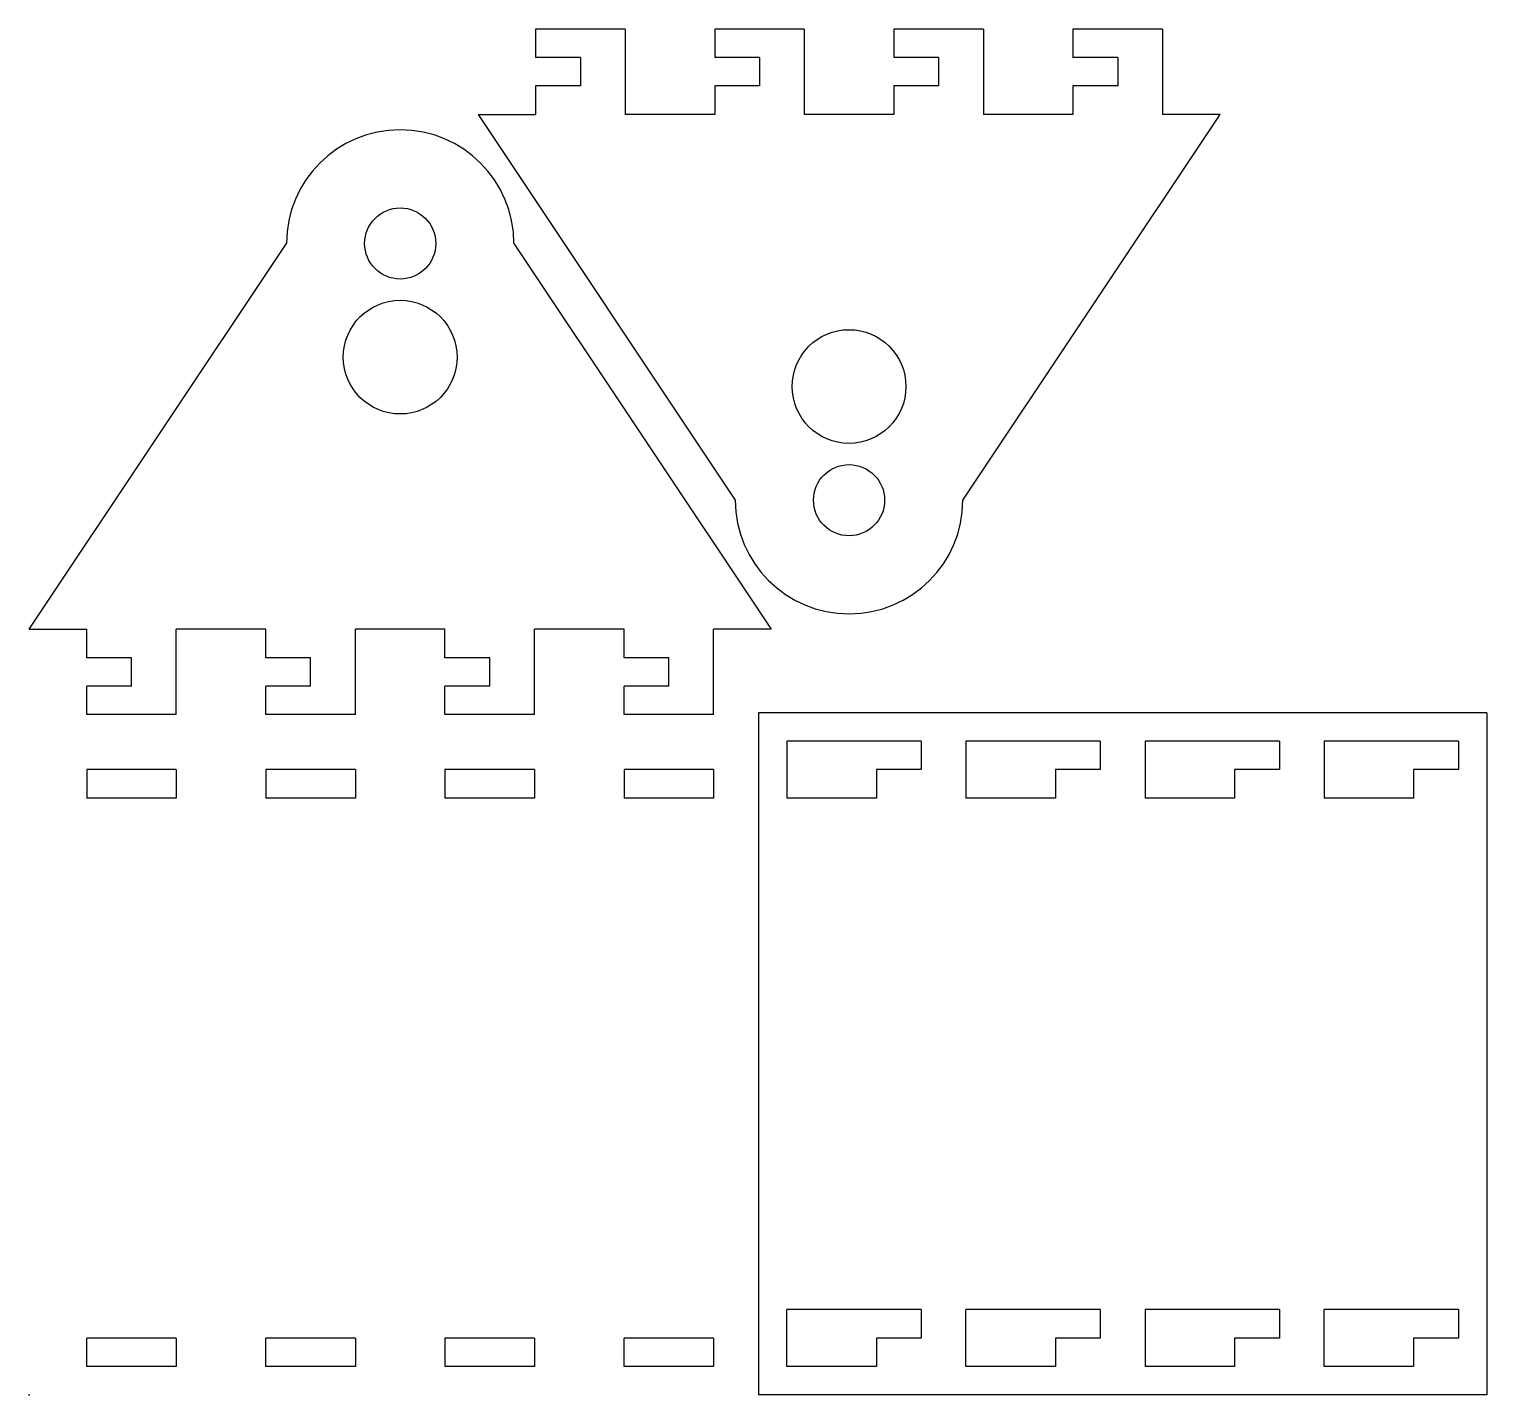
# Model space of a CAD drawing. Header units: millimetres. Extents: x 0 to 326, y 0 to 305.
import ezdxf

# ---------------------------------------------------------------- set-up
doc = ezdxf.new("R2010")
doc.units = ezdxf.units.MM
doc.layers.add('CAD', color=7, linetype='Continuous')

msp = doc.modelspace()

# ---------------------------------------------------------------- linework, layer by layer
msp.add_point((0, 0))
at = {"layer": 'CAD', "linetype": 'Continuous'}
for p, q in [((113.12, 305.14), (113.12, 298.79)), ((133.12, 305.14), (113.12, 305.14)), ((133.12, 305.14), (133.12, 286.09)), ((153.12, 305.14), (153.12, 298.79)), ((173.12, 305.14), (153.12, 305.14)), ((173.12, 305.14), (173.12, 286.09)), ((193.12, 305.14), (193.12, 298.79)), ((213.12, 305.14), (193.12, 305.14)), ((213.12, 305.14), (213.12, 286.09)), ((233.12, 305.14), (233.12, 298.79)), ((253.12, 305.14), (233.12, 305.14)), ((253.12, 305.14), (253.12, 286.09)), ((123.12, 298.79), (113.12, 298.79)), ((123.12, 298.79), (123.12, 292.44)), ((163.12, 298.79), (153.12, 298.79)), ((163.12, 298.79), (163.12, 292.44)), ((203.12, 298.79), (193.12, 298.79)), ((203.12, 298.79), (203.12, 292.44)), ((243.12, 298.79), (233.12, 298.79)), ((243.12, 298.79), (243.12, 292.44)), ((123.12, 292.44), (113.12, 292.44)), ((113.12, 292.44), (113.12, 286.09)), ((163.12, 292.44), (153.12, 292.44)), ((153.12, 292.44), (153.12, 286.09)), ((203.12, 292.44), (193.12, 292.44)), ((193.12, 292.44), (193.12, 286.09)), ((243.12, 292.44), (233.12, 292.44)), ((233.12, 292.44), (233.12, 286.09)), ((100.25, 286.09), (157.72, 199.89)), ((100.25, 286.09), (113.12, 286.09)), ((153.12, 286.09), (133.12, 286.09)), ((193.12, 286.09), (173.12, 286.09)), ((208.52, 199.89), (265.99, 286.09)), ((233.12, 286.09), (213.12, 286.09)), ((265.99, 286.09), (253.12, 286.09)), ((0, 171.05), (57.47, 257.25)), ((108.27, 257.25), (165.73, 171.05)), ((0, 171.05), (12.87, 171.05)), ((12.87, 164.7), (12.87, 171.05)), ((32.87, 152), (32.87, 171.05)), ((52.87, 171.05), (32.87, 171.05)), ((52.87, 164.7), (52.87, 171.05)), ((72.87, 152), (72.87, 171.05)), ((92.87, 171.05), (72.87, 171.05)), ((92.87, 164.7), (92.87, 171.05)), ((112.87, 152), (112.87, 171.05)), ((132.87, 171.05), (112.87, 171.05)), ((132.87, 164.7), (132.87, 171.05)), ((152.87, 152), (152.87, 171.05)), ((165.73, 171.05), (152.87, 171.05)), ((22.87, 164.7), (12.87, 164.7)), ((22.87, 158.35), (22.87, 164.7)), ((62.87, 164.7), (52.87, 164.7)), ((62.87, 158.35), (62.87, 164.7)), ((102.87, 164.7), (92.87, 164.7)), ((102.87, 158.35), (102.87, 164.7)), ((142.87, 164.7), (132.87, 164.7)), ((142.87, 158.35), (142.87, 164.7)), ((12.87, 152), (12.87, 158.35)), ((22.87, 158.35), (12.87, 158.35)), ((52.87, 152), (52.87, 158.35)), ((62.87, 158.35), (52.87, 158.35)), ((92.87, 152), (92.87, 158.35)), ((102.87, 158.35), (92.87, 158.35)), ((132.87, 152), (132.87, 158.35)), ((142.87, 158.35), (132.87, 158.35)), ((32.87, 152), (12.87, 152)), ((72.87, 152), (52.87, 152)), ((112.87, 152), (92.87, 152)), ((152.87, 152), (132.87, 152)), ((162.87, 152.4), (162.87, 0)), ((325.57, 152.4), (162.87, 152.4)), ((325.57, 152.4), (325.57, 0)), ((169.22, 146.05), (169.22, 133.35)), ((199.22, 146.05), (169.22, 146.05)), ((199.22, 146.05), (199.22, 139.7)), ((209.22, 146.05), (209.22, 133.35)), ((239.22, 146.05), (209.22, 146.05)), ((239.22, 146.05), (239.22, 139.7)), ((249.22, 146.05), (249.22, 133.35)), ((279.22, 146.05), (249.22, 146.05)), ((279.22, 146.05), (279.22, 139.7)), ((289.22, 146.05), (289.22, 133.35)), ((319.22, 146.05), (289.22, 146.05)), ((319.22, 146.05), (319.22, 139.7)), ((32.87, 139.7), (12.87, 139.7)), ((12.87, 139.7), (12.87, 133.35)), ((32.87, 139.7), (32.87, 133.35)), ((72.87, 139.7), (52.87, 139.7)), ((52.87, 139.7), (52.87, 133.35)), ((72.87, 139.7), (72.87, 133.35)), ((112.87, 139.7), (92.87, 139.7)), ((92.87, 139.7), (92.87, 133.35)), ((112.87, 139.7), (112.87, 133.35)), ((152.87, 139.7), (132.87, 139.7)), ((132.87, 139.7), (132.87, 133.35)), ((152.87, 139.7), (152.87, 133.35)), ((199.22, 139.7), (189.22, 139.7)), ((189.22, 139.7), (189.22, 133.35)), ((239.22, 139.7), (229.22, 139.7)), ((229.22, 139.7), (229.22, 133.35)), ((279.22, 139.7), (269.22, 139.7)), ((269.22, 139.7), (269.22, 133.35)), ((319.22, 139.7), (309.22, 139.7)), ((309.22, 139.7), (309.22, 133.35)), ((32.87, 133.35), (12.87, 133.35)), ((72.87, 133.35), (52.87, 133.35)), ((112.87, 133.35), (92.87, 133.35)), ((152.87, 133.35), (132.87, 133.35)), ((189.22, 133.35), (169.22, 133.35)), ((229.22, 133.35), (209.22, 133.35)), ((269.22, 133.35), (249.22, 133.35)), ((309.22, 133.35), (289.22, 133.35)), ((169.22, 6.35), (169.22, 19.05)), ((199.22, 19.05), (169.22, 19.05)), ((199.22, 19.05), (199.22, 12.7)), ((209.22, 6.35), (209.22, 19.05)), ((239.22, 19.05), (209.22, 19.05)), ((239.22, 19.05), (239.22, 12.7)), ((249.22, 19.05), (249.22, 6.35)), ((279.22, 19.05), (249.22, 19.05)), ((279.22, 19.05), (279.22, 12.7)), ((289.22, 6.35), (289.22, 19.05)), ((319.22, 19.05), (289.22, 19.05)), ((319.22, 19.05), (319.22, 12.7)), ((32.87, 12.7), (12.87, 12.7)), ((12.87, 6.35), (12.87, 12.7)), ((32.87, 12.7), (32.87, 6.35)), ((72.87, 12.7), (52.87, 12.7)), ((52.87, 6.35), (52.87, 12.7)), ((72.87, 12.7), (72.87, 6.35)), ((112.87, 12.7), (92.87, 12.7)), ((92.87, 12.7), (92.87, 6.35)), ((112.87, 12.7), (112.87, 6.35)), ((152.87, 12.7), (132.87, 12.7)), ((132.87, 6.35), (132.87, 12.7)), ((152.87, 12.7), (152.87, 6.35)), ((199.22, 12.7), (189.22, 12.7)), ((189.22, 12.7), (189.22, 6.35)), ((239.22, 12.7), (229.22, 12.7)), ((229.22, 12.7), (229.22, 6.35)), ((279.22, 12.7), (269.22, 12.7)), ((269.22, 12.7), (269.22, 6.35)), ((319.22, 12.7), (309.22, 12.7)), ((309.22, 12.7), (309.22, 6.35)), ((32.87, 6.35), (12.87, 6.35)), ((72.87, 6.35), (52.87, 6.35)), ((112.87, 6.35), (92.87, 6.35)), ((152.87, 6.35), (132.87, 6.35)), ((189.22, 6.35), (169.22, 6.35)), ((229.22, 6.35), (209.22, 6.35)), ((269.22, 6.35), (249.22, 6.35)), ((309.22, 6.35), (289.22, 6.35)), ((325.57, 0), (162.87, 0))]:
    msp.add_line(p, q, dxfattribs=at)
for centre, radius in [((82.87, 257.25), 7.94), ((82.87, 231.85), 12.7), ((183.12, 225.29), 12.7), ((183.12, 199.89), 7.94)]:
    msp.add_circle(centre, radius, dxfattribs=at)
for centre, start, end in [((82.87, 257.25), 0, 180), ((183.12, 199.89), 180, 0)]:
    msp.add_arc(centre, 25.4, start, end, dxfattribs=at)

doc.saveas('drawing.dxf')
